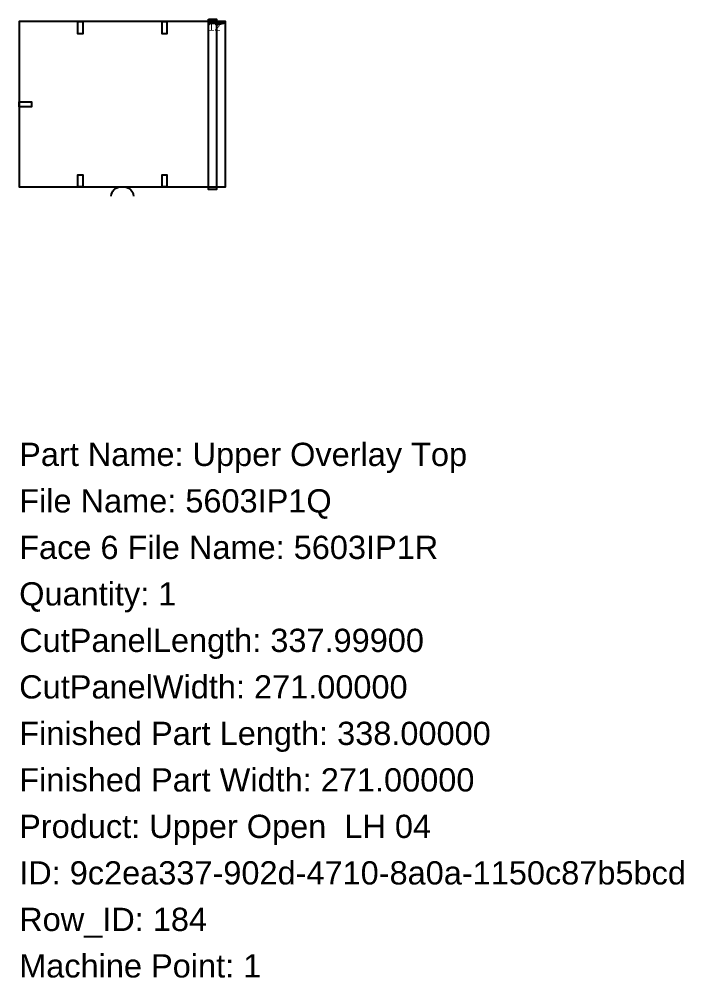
# Model space of a CAD drawing. Header units: inches. Extents: x 0 to 159254, y -1296 to 458.
# Drawn here: x 78512 to 79600, y -1296 to 275 of the extents above; entities that cross this region are included whole.
import ezdxf

# ---------------------------------------------------------------- set-up
doc = ezdxf.new("R2010")
doc.units = ezdxf.units.IN
doc.header["$MEASUREMENT"] = 0
for name, color, linetype in [('BORDER_Z23P0RT1001', 7, 'Continuous'), ('HBORE_Z11P5', 4, 'Continuous'), ('NESTTEXT', 1, 'Continuous'), ('PLINEDIRECTION', 6, 'Continuous'), ('ROUTE_Z12P0RT1003', 7, 'Continuous')]:
    doc.layers.add(name, color=color, linetype=linetype)
doc.styles.get("Standard").update_dxf_attribs({"font": 'arial.ttf'})

msp = doc.modelspace()

# ---------------------------------------------------------------- linework, layer by layer
at = {"layer": 'BORDER_Z23P0RT1001', "color": 2}
msp.add_lwpolyline([(78662.6215, -15, -0.414213562), (78677.6215, 0), (78849.796, 0), (78849.796, 271), (78511.797, 271), (78511.797, 0), (78683.9715, 0, -0.414213562), (78698.9715, -15)], format="xyb", dxfattribs=at)
at = {"layer": 'HBORE_Z11P5', "color": 4}
for points in [[(78615.797, 271), (78615.797, 251), (78607.797, 251), (78607.797, 271), (78615.797, 271)], [(78753.797, 271), (78753.797, 251), (78745.797, 251), (78745.797, 271), (78753.797, 271)], [(78511.797, 139.5), (78531.797, 139.5), (78531.797, 131.5), (78511.797, 131.5), (78511.797, 139.5)], [(78607.797, 0), (78607.797, 20), (78615.797, 20), (78615.797, 0), (78607.797, 0)], [(78745.797, 0), (78745.797, 20), (78753.797, 20), (78753.797, 0), (78745.797, 0)]]:
    msp.add_lwpolyline(points, close=True, dxfattribs=at)
at = {"layer": 'PLINEDIRECTION', "color": 6}
msp.add_lwpolyline([(78821.697, 275), (78821.697, 268.65), (78847.097, 268.65), (78834.397, 271.825), (78834.397, 265.475), (78847.097, 268.65), (78834.397, 270.2375), (78834.397, 267.0625), (78847.097, 268.65)], dxfattribs=at)
at = {"layer": 'ROUTE_Z12P0RT1003', "color": 3}
msp.add_lwpolyline([(78821.697, 275), (78834.797, 275), (78834.797, -4), (78821.697, -4), (78821.697, 275)], close=True, dxfattribs=at)

# ---------------------------------------------------------------- texts
at = {"layer": 'NESTTEXT', "color": 1}
for s, p in [('Part Name: Upper Overlay Top', (78511.797, -457.2)), ('File Name: 5603IP1Q', (78511.797, -533.4)), ('Face 6 File Name: 5603IP1R', (78511.797, -609.6)), ('Quantity: 1', (78511.797, -685.8)), ('CutPanelLength: 337.99900', (78511.797, -762)), ('CutPanelWidth: 271.00000', (78511.797, -838.2)), ('Finished Part Length: 338.00000', (78511.797, -914.4)), ('Finished Part Width: 271.00000', (78511.797, -990.6)), ('Product: Upper Open  LH 04', (78511.797, -1066.8)), ('ID: 9c2ea337-902d-4710-8a0a-1150c87b5bcd', (78511.797, -1143)), ('Row_ID: 184', (78511.797, -1219.2)), ('Machine Point: 1', (78511.797, -1295.4))]:
    msp.add_text(s, height=38.1, dxfattribs=at).set_placement(p)
at = {"layer": 'PLINEDIRECTION', "color": 6}
msp.add_text('12', height=12.7, dxfattribs=at).set_placement((78821.697, 256))

doc.saveas('drawing.dxf')
